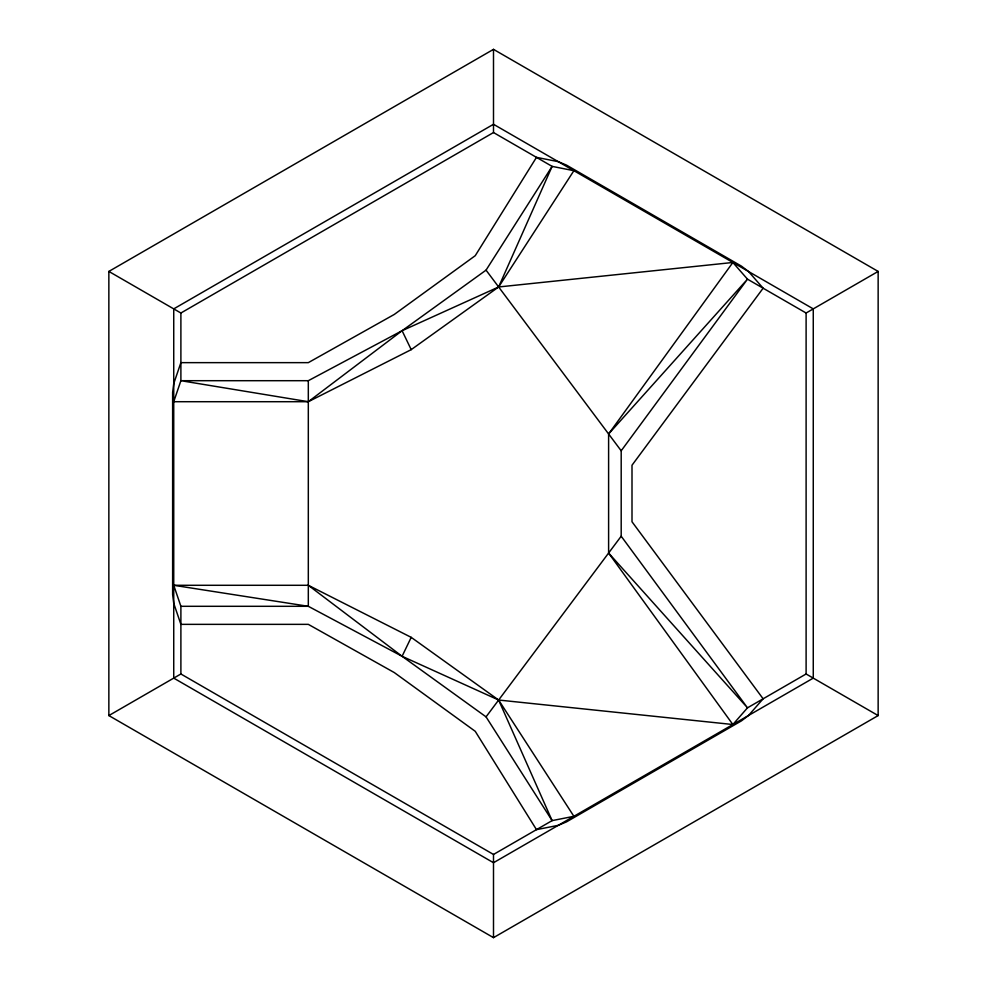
<?xml version="1.0" encoding="UTF-8"?>
<svg xmlns="http://www.w3.org/2000/svg" width="987" height="987" viewBox="0 0 987 987"><rect width="100%" height="100%" fill="white"/><g stroke="black" fill="none" stroke-linecap="round" stroke-linejoin="round"><path stroke-width="1.48" d="M493.5 132.542L552.115 166.384L486.048 270.142L402.091 330.707L308.314 401.709L180.892 380.698L308.314 380.698L402.091 330.707L498.632 286.97L552.115 166.384L573.891 170.689L498.632 286.97L411.209 349.645L308.314 401.709L173.737 401.709L180.892 380.698L180.892 313.015L493.5 132.542L493.5 49.35L878.146 271.425L878.146 715.575L493.5 937.65L108.854 715.575L108.854 271.425L493.5 49.35M411.209 637.355L498.632 700.03L573.891 816.311L552.115 820.616L486.048 716.858L402.091 656.293L411.209 637.355L308.314 585.291L173.737 585.291L180.892 606.302L180.892 673.985L493.5 854.458L493.5 937.65M806.108 673.985L747.492 707.827L732.872 724.52L608.609 553.041L608.609 433.959L732.872 262.48L747.492 279.173L806.108 313.015L806.108 673.985L878.146 715.575M608.609 553.041L747.492 707.827L621.193 536.212L621.193 450.788L747.492 279.173L608.609 433.959M486.048 716.858L621.193 536.212M108.854 715.575L180.892 673.985M806.108 313.015L878.146 271.425M493.5 854.458L552.115 820.616L498.632 700.03L402.091 656.293L308.314 606.302L173.737 585.291M498.632 286.97L732.872 262.48M180.892 606.302L308.314 606.302L308.314 380.698M498.632 700.03L732.872 724.52M108.854 271.425L180.892 313.015M308.314 585.291L402.091 656.293M486.048 270.142L621.193 450.788M402.091 330.707L411.209 349.645M173.737 383.659L172.626 392.431L172.626 594.569L173.737 603.341L180.892 624.352L308.314 624.352L394.269 672.554L475.24 731.305L536.484 829.648L558.26 825.342L566.415 821.924L741.471 720.855L748.504 715.501L763.124 698.796L632.001 521.765L632.001 465.235L763.124 288.204L748.504 271.499L741.471 266.145L566.415 165.076L558.26 161.658L536.484 157.352L475.24 255.695L394.269 314.446L308.314 362.648L180.892 362.648L173.737 383.659M493.5 124.276L173.737 308.882L173.737 678.118L493.5 862.724L813.263 678.118L813.263 308.882L493.5 124.276"/></g></svg>
